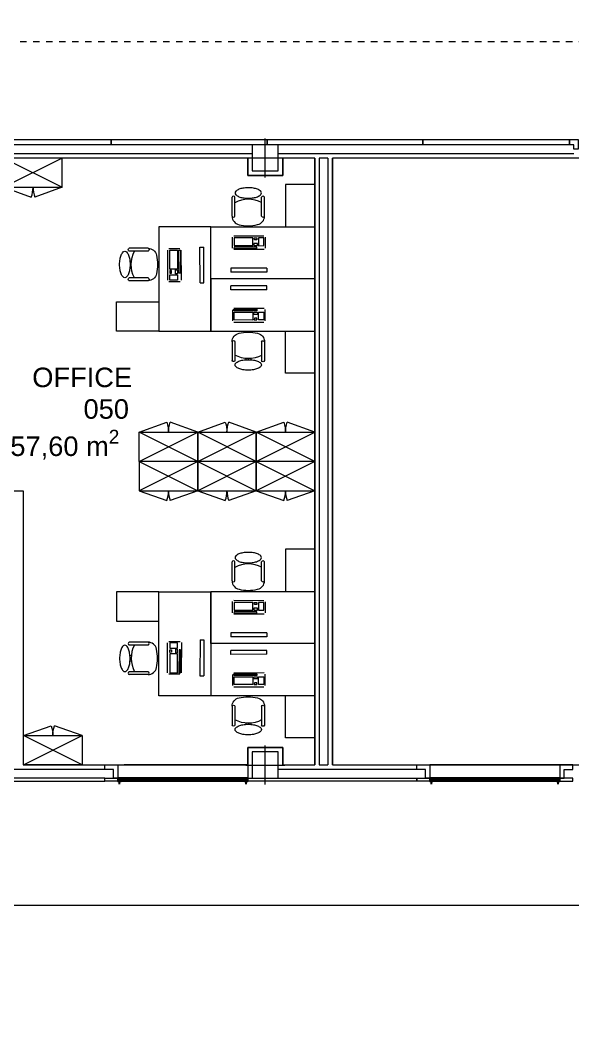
# Model space of a CAD drawing. Header units: millimetres. Extents: x -36 to 64, y 70 to 162.
# Drawn here: x 26.56 to 35.06, y 69.57 to 85.17 of the extents above; entities that cross this region are included whole.
import ezdxf

# ---------------------------------------------------------------- set-up
doc = ezdxf.new("R2010")
doc.units = ezdxf.units.MM
doc.header["$LTSCALE"] = 0.02
doc.linetypes.add('00 Ground$0$HIDDEN2', pattern=[4.762499999999999, 3.175, -1.5875])
doc.linetypes.add('OF 00 Ground$0$DASHDOT2', pattern=[12.7, 6.35, -3.175, 0, -3.175])
for name, color, linetype, lineweight in [('00 Ground$0$A-Proyecciones', 252, 'Continuous', 0), ('00 Ground$0$E-Proyecciones Sección', 251, '00 Ground$0$HIDDEN2', 0), ('COLUMN_AXES', 1, 'Continuous', 0), ('CONCRETE_COLUMN', 2, 'Continuous', 9), ('OF 00 Ground$0$4A MOBILIARIO', 9, 'Continuous', 0)]:
    doc.layers.add(name, color=color, linetype=linetype, lineweight=lineweight)
for name, color, linetype in [('4A TEXTOS', 7, 'Continuous'), ('OF 00 Ground$0$A-MARCOS', 1, 'Continuous'), ('OF 00 Ground$0$A-VENTANAS', 5, 'Continuous'), ('OF 00 Ground$0$panel fachada', 4, 'Continuous'), ('OF 00 Ground$0$Pladur', 3, 'Continuous')]:
    doc.layers.add(name, color=color, linetype=linetype)
doc.layers.add('OF 00 Ground$0$Superficies', color=81, linetype='Continuous', lineweight=70, plot=False)
doc.styles.get("Standard").update_dxf_attribs({"font": 'arial.ttf'})

# ---------------------------------------------------------------- blocks, each defined once
blk = doc.blocks.new('OF 00 Ground$0$MESA1608065 SILLA')
at = {"layer": 'OF 00 Ground$0$4A MOBILIARIO'}
for p, q in [((0, 0.0016), (0.0007999999999997271, 0.0016)), ((0, 0), (0, 0.0016)), ((0.0007999999999997271, 0.0016), (0.0007999999999997271, 0)), ((0.0009640655514873729, 0.001271792786484104), (0.001254645842710851, 0.001272300192714203)), ((0.0009641434045980973, 0.001227208037027515), (0.001254723695821802, 0.001227715443257614)), ((0.001222155822046396, 0.001062338141939938), (0.001242123862057405, 0.001062373009782652)), ((0.001222712225152371, 0.0009823389915554), (0.001242263556447277, 0.0009823731317486928)), ((0.001224284286580676, 0.001022341797644833), (0.001240621634323496, 0.001022370325635995)), ((0.0009648604565301398, 0.0008165683034348259), (0.001255440747753618, 0.000817075709664925)), ((0.0009649383096408642, 0.0007719835539782363), (0.001255518600864569, 0.0007724909602083354)), ((0.001449999999999591, 0.0004500000000000455), (0.0007999999999997271, 0.0004500000000000455)), ((0.0007999999999997271, 0.0004500000000000455), (0.0007999999999997271, 0)), ((0.001449999999999591, 0), (0.001449999999999591, 0.0004500000000000455)), ((0.0007999999999997271, 0), (0, 0)), ((0.0007999999999997271, 0), (0.001449999999999591, 0))]:
    blk.add_line(p, q, dxfattribs=at)
at = {"layer": 'OF 00 Ground$0$4A MOBILIARIO', "linetype": 'Continuous', "lineweight": 0}
for p, q in [((0.0001048035768787372, 0.0007391361177738301), (0.0001048035768787656, 0.001289137026862312)), ((0.0001658034210939263, 0.001289026118154572), (0.0001048035768787656, 0.001289137026862312)), ((0.0001648034236478964, 0.0007390270272416384), (0.0001658034210939263, 0.001289026118154572)), ((0.0004728339408675879, 0.001263945955016771), (0.0006448335016056036, 0.001263633228824466)), ((0.0004519539941920527, 0.0007799831185240631), (0.0004527976284011572, 0.001243982351585123)), ((0.0004667939562928893, 0.001241956900433456), (0.0004661521397501929, 0.0008889574839020664)), ((0.0004887939001081918, 0.00124191690057163), (0.0004667939562928893, 0.001241956900433456)), ((0.0004881520835654953, 0.0008889174840402401), (0.0004887939001081918, 0.00124191690057163)), ((0.0005127938388158384, 0.001241873264358764), (0.0005122665674351481, 0.0009518737436954777)), ((0.0006307935374618126, 0.00124165871964542), (0.0005127938388158384, 0.001241873264358764)), ((0.0006312680817042917, 0.0009526573791536972), (0.0006307935374618126, 0.00124165871964542)), ((0.0006647952688079784, 0.001242596900024273), (0.0006639552709532098, 0.0007805976636572662)), ((0.0005122411129546833, 0.0009378737668359687), (0.0005121356586785453, 0.0008798738627033398)), ((0.0005442410312315928, 0.0009378155852187771), (0.0005122411129546833, 0.0009378737668359687)), ((0.0005122665674351481, 0.0009518737436954777), (0.0006312680817042917, 0.0009526573791536972)), ((0.0005441355769554548, 0.0008798156810861482), (0.0005442410312315928, 0.0009378155852187771)), ((0.0004661521397501929, 0.0008889574839020664), (0.0004881520835654953, 0.0008889174840402401)), ((0.0006301080846668014, 0.0008646593427831757), (0.0005111083885748258, 0.0008648757056721533)), ((0.0005111083885748258, 0.0008648757056721533), (0.00051196111366977, 0.0007838740213803473)), ((0.00051196111366977, 0.0007838740213803473), (0.0006299608123156304, 0.0007836594766668893)), ((0.0005121356586785453, 0.0008798738627033398), (0.0005441355769554548, 0.0008798156810861482)), ((0.0006021517924267244, 0.0008887102120289452), (0.0006022245195138113, 0.0009287101459136178)), ((0.0006301517209190025, 0.0008886593031140305), (0.0006021517924267244, 0.0008887102120289452)), ((0.0006022245195138113, 0.0009287101459136178), (0.0006302262661831435, 0.0009296592353456727)), ((0.0006299608123156304, 0.0007836594766668893), (0.0006301080846668014, 0.0008646593427831757)), ((0.0006302262661831435, 0.0009296592353456727), (0.0006301517209190025, 0.0008886593031140305)), ((0.0001648034236478964, 0.0007390270272416384), (0.0001048035768787372, 0.0007391361177738301)), ((0.0006439189584866938, 0.0007606340602258453), (0.0004719193977486782, 0.0007609467864181507))]:
    blk.add_line(p, q, dxfattribs=at)
at = {"layer": 'OF 00 Ground$0$4A MOBILIARIO', "flags": 128}
blk.add_lwpolyline([(0.001401933292481225, 0.001022652005236443, 0.04080696321841982), (0.001395021702814937, 0.001105417445288287, 0.05382897615982629), (0.001378059133568421, 0.001166131556011953, 0.09690513862799706), (0.001346852626783992, 0.001214476943624424, 0.2043077420638795), (0.001320923042366438, 0.001225480229821562, 0.204307742063819), (0.001295032043450327, 0.001214386455426768, 0.09690513862798004), (0.001263994566200516, 0.001165932378456466, 0.05382897615978866), (0.001247244135590016, 0.001105159398681201, 0.04080696321841109), (0.001240621634323496, 0.001022370325635995, 0.04080696321837362), (0.001247533223989784, 0.0009396048855836964, 0.05382897615975674), (0.0012644957932363, 0.000878890774860258, 0.09690513862801386), (0.001295702300020729, 0.0008305453872484688, 0.2043077420639399), (0.001321631884438056, 0.0008195421010508764, 0.2043077420640093), (0.001347522883354166, 0.0008306358754461255, 0.09690513862799496), (0.001378560360603977, 0.0008790899524159724, 0.05382897615978273), (0.001395310791214477, 0.0009398629321912378, 0.04080696321843983), (0.001401933292481225, 0.001022652005236443)], format="xyb", close=True, dxfattribs=at)
at = {"layer": 'OF 00 Ground$0$4A MOBILIARIO'}
for centre, radius, start, end in [((0.0009673710160526739, 0.001135437278198458), 0.00013639556714154, 91.38866471996978, 167.6720336163088), ((0.0009712839154950856, 0.001249512948363906), 2.341999072593099e-05, 107.9516178620569, 252.2484797138209), ((0.00124750533181409, 0.001249995281377357), 2.341999072593099e-05, 287.9516178620569, 72.2484797138209), ((0.001434967427241553, 0.00102270968886595), 0.0006173638660427375, 166.7167227806492, 193.4833747952473), ((0.0007909816966099683, 0.001019337767194235), 0.000433313003121462, 332.2630981336793, 28.72176426364406), ((0.0009677675522856575, 0.000908349774582609), 0.00013639556714154, 192.5280639595649, 268.8114328559211), ((0.00097207882053808, 0.000794288465314855), 2.341999072593099e-05, 107.9516178620569, 252.2484797138209), ((0.001248300236857084, 0.0007947707983285337), 2.341999072593099e-05, 287.9516178620569, 72.2484797138209)]:
    blk.add_arc(centre, radius, start, end, dxfattribs=at)
blk = doc.blocks.new('OF 00 Ground$0$A$C033456D2')
at = {"layer": 'OF 00 Ground$0$4A MOBILIARIO'}
for p, q in [((4.999894853938258e-06, -2.20102926227865e-16), (0.000904999894853944, -0.0004500000000002656)), ((0.000904999894853944, -2.20102926227865e-16), (4.999894853938258e-06, -0.0004500000000002656)), ((4.999894853938258e-06, -0.0004500000000002656), (0.0004285811419103425, -0.0006019175011056106)), ((0.0009049998948538019, -0.0004500000000002656), (0.0004814186477973977, -0.0006019175011056106))]:
    blk.add_line(p, q, dxfattribs=at)
at = {"layer": 'OF 00 Ground$0$4A MOBILIARIO', "flags": 128}
blk.add_lwpolyline([(4.999894853938258e-06, -0.0004500000000002656), (0.000904999894853944, -0.0004500000000002656), (0.000904999894853944, -2.20102926227865e-16), (4.999894853938258e-06, -2.20102926227865e-16), (4.999894853938258e-06, -0.0004500000000002656)], close=True, dxfattribs=at)
at = {"layer": 'OF 00 Ground$0$4A MOBILIARIO'}
for centre, radius, start, end in [((4.999894853938258e-06, -0.0004500000000002656), 0.0004499999999999456, 340.2696176264765, 0), ((0.0009049998948538019, -0.0004500000000002656), 0.0004499999999999455, 180, 199.7303823735235)]:
    blk.add_arc(centre, radius, start, end, dxfattribs=at)
blk = doc.blocks.new('*U375')
at = {"layer": 'OF 00 Ground$0$A-MARCOS', "color": 6, "linetype": 'OF 00 Ground$0$DASHDOT2', "ltscale": 0.05}
for p, q in [((0.02500000000000036, -0.09635997741733604), (0.02500000000000036, 0.04635997741733711)), ((1.974999999999998, -0.09635997741733604), (1.974999999999998, 0.04635997741733711))]:
    blk.add_line(p, q, dxfattribs=at)
at = {"layer": 'OF 00 Ground$0$A-MARCOS', "flags": 128}
for points in [[(0, 0), (0.05000000000000071, 0), (0.05000000000000071, -0.04999999999999893), (0, -0.04999999999999893)], [(1.949999999999998, 0), (1.999999999999998, 0), (1.999999999999998, -0.04999999999999893), (1.949999999999998, -0.04999999999999893)]]:
    blk.add_lwpolyline(points, close=True, dxfattribs=at)
at = {"layer": 'OF 00 Ground$0$A-VENTANAS', "color": 6}
for p, q in [((0.05000000000000071, 0), (1.949999999999998, 0)), ((0.05000000000000071, -0.04999999999999893), (1.949999999999998, -0.04999999999999893))]:
    blk.add_line(p, q, dxfattribs=at)
at = {"layer": 'OF 00 Ground$0$A-VENTANAS'}
for p, q in [((0.05000000000000071, -0.01238355816986036), (1.949999999999998, -0.01238355816986036)), ((0.05000000000000071, -0.03761644183013857), (1.949999999999998, -0.03761644183013857))]:
    blk.add_line(p, q, dxfattribs=at)
blk = doc.blocks.new('*U376')
at = {"layer": 'OF 00 Ground$0$A-MARCOS', "color": 6, "linetype": 'OF 00 Ground$0$DASHDOT2', "ltscale": 0.05}
for p, q in [((0.02500000000000036, -0.09635997741733604), (0.02500000000000036, 0.04635997741733711)), ((1.974999999999998, -0.09635997741733604), (1.974999999999998, 0.04635997741733711))]:
    blk.add_line(p, q, dxfattribs=at)
at = {"layer": 'OF 00 Ground$0$A-MARCOS', "flags": 128}
for points in [[(0, 0), (0.05000000000000071, 0), (0.05000000000000071, -0.04999999999999893), (0, -0.04999999999999893)], [(1.949999999999998, 0), (1.999999999999998, 0), (1.999999999999998, -0.04999999999999893), (1.949999999999998, -0.04999999999999893)]]:
    blk.add_lwpolyline(points, close=True, dxfattribs=at)
at = {"layer": 'OF 00 Ground$0$A-VENTANAS', "color": 6}
for p, q in [((0.05000000000000071, 0), (1.949999999999998, 0)), ((0.05000000000000071, -0.04999999999999893), (1.949999999999998, -0.04999999999999893))]:
    blk.add_line(p, q, dxfattribs=at)
at = {"layer": 'OF 00 Ground$0$A-VENTANAS'}
for p, q in [((0.05000000000000071, -0.01238355816986036), (1.949999999999998, -0.01238355816986036)), ((0.05000000000000071, -0.03761644183013857), (1.949999999999998, -0.03761644183013857))]:
    blk.add_line(p, q, dxfattribs=at)
blk = doc.blocks.new('Column axes')
at = {"layer": 'COLUMN_AXES'}
for p, q in [((0, -0.5), (0, 0.5)), ((-0.5, 0), (0.5, 0))]:
    blk.add_line(p, q, dxfattribs=at)

msp = doc.modelspace()

# ---------------------------------------------------------------- linework, layer by layer
at = {"layer": '00 Ground$0$A-Proyecciones', "lineweight": 0}
msp.add_lwpolyline([(62.29960238119565, 162.3476429366465), (62.29039398206351, 103.465806731924, -0.4365813001722356), (55.80888726088733, 96.47315874268068), (54.87287286922674, 96.47315874268068), (54.87287286922674, 91.47464350776343), (55.80881069982388, 91.47464350776343, -0.4142135623732539), (62.30881069982388, 84.97464350773365), (62.29960233180554, 76.06506253045771, -0.4131361365931162), (55.79960071171399, 69.56508278700679), (55.79959283481867, 71.5651084513809), (-29.44476100947395, 71.56510850329667), (-29.44475149595428, 69.56508423155518, -0.4142084443567652), (-35.9447999875365, 76.06508278691743), (-35.94491370583, 162.3477200074938), (-34.44479704831201, 162.347602269381)], format="xyb", dxfattribs=at)
at = {"layer": '00 Ground$0$E-Proyecciones Sección', "lineweight": 0}
msp.add_line((-21.24038739706293, 84.84890112520728), (50.75961260293025, 84.84600305959546), dxfattribs=at)
at = {"layer": 'CONCRETE_COLUMN', "lineweight": 0}
for points in [[(30.1334393393804, 82.85763271506087), (30.53343933938004, 82.85763271506087), (30.53343933938004, 83.25763271512054), (30.1334393393804, 83.25763271512054), (30.1334393393804, 82.85763271506087)], [(30.1334393393804, 73.52563271518014), (30.53343933938004, 73.52563271518014), (30.53343933938004, 73.92563271512043), (30.1334393393804, 73.92563271512043), (30.1334393393804, 73.52563271518014)]]:
    msp.add_lwpolyline(points, close=True, dxfattribs=at)
at = {"layer": 'OF 00 Ground$0$panel fachada', "linetype": 'Continuous', "lineweight": 0}
for points in [[(27.95961260269178, 83.25763272114048), (25.55961260269169, 83.25763272114048), (25.55961260269169, 83.33763272114064), (27.95961260269178, 83.33763272114064)], [(30.35961260269141, 83.25763272114048), (27.95961260269178, 83.25763272114048), (27.95961260269178, 83.33763272114064), (30.35961260269141, 83.33763272114064)], [(32.7596126026915, 83.25763272114048), (30.35961260269141, 83.25763272114048), (30.35961260269141, 83.33763272114064), (32.7596126026915, 83.33763272114064)], [(35.01236699913034, 83.25763272114048), (32.7596126026915, 83.25763272114048), (32.7596126026915, 83.33763272114064), (35.01236699913034, 83.33763272114064)], [(27.8634111645033, 73.52563272114051), (25.66612200472809, 73.52563272114051), (25.66612200472809, 73.47563272114056), (27.8634111645033, 73.47563272114056)], [(27.8634111645033, 73.52563272114051), (28.06341116426483, 73.52563272114051), (28.06341116426483, 73.47563272114056), (27.8634111645033, 73.47563272114056)], [(30.06341116426483, 73.52563272108094), (32.66336700604415, 73.52563272114051), (32.66336700604415, 73.47563272114056), (30.06341116426483, 73.47563272108098)], [(30.06341116426483, 73.52563272108094), (32.66336700604415, 73.52563272114051), (32.66336700604415, 73.47563272114056), (30.06341116426483, 73.47563272108098)], [(32.66336700604415, 73.52563272114051), (32.86336700604443, 73.52563272114051), (32.86336700604443, 73.47563272114056), (32.66336700604415, 73.47563272114056)], [(35.06336700580596, 73.52563272114051), (34.86336700604443, 73.52563272114051), (34.86336700604443, 73.47563272114056), (35.06336700580596, 73.47563272114056)]]:
    msp.add_lwpolyline(points, close=True, dxfattribs=at)
msp.add_lwpolyline([(35.07836699913014, 83.19163272120025), (35.07836699913014, 83.25763272114048), (35.01236699913034, 83.25763272114048), (35.01236699913034, 83.33763272114064), (35.1483669991303, 83.33763272114064), (35.1483669991303, 83.19163272125982), (35.07836699913014, 83.19163272120025)], dxfattribs=at)
at = {"layer": 'OF 00 Ground$0$Pladur', "linetype": 'Continuous', "lineweight": 0}
for p, q in [((23.39743933938007, 83.12556038720871), (30.1334393393804, 83.12556038720871)), ((30.06336700580596, 83.05556038726834), (23.46751167295452, 83.05556038720877)), ((30.53343933938004, 83.12556038720871), (35.07836699936888, 83.12556038720871)), ((31.09361260269179, 83.05556038720877), (30.60351167295448, 83.05556038726834)), ((31.09361260269179, 83.05556038720877), (31.09361260269179, 73.72770505501288)), ((31.29561260269156, 83.05556038726834), (31.1636126026915, 83.05556038726834)), ((31.1636126026915, 83.05556038726834), (31.1636126026915, 73.72770505501288)), ((31.29561260269156, 83.05556038726834), (31.29561260269156, 73.72770505501288)), ((35.1483669991303, 83.0555603888777), (31.36561260293001, 83.05556038726834)), ((31.36561260293001, 73.72770505501288), (31.36561260293001, 83.05556038726834)), ((26.60961260269141, 73.72770505501288), (27.86341116426456, 73.72770505501288)), ((30.06341116426483, 73.72770505501288), (28.15961260292988, 73.72770505501288)), ((30.60346751449561, 73.72770505501288), (31.09361260269179, 73.72770505501288)), ((31.1636126026915, 73.72770505501288), (31.29561260269156, 73.72770505501288)), ((31.36561260293001, 73.72770505501288), (32.66336700604415, 73.72770505501288)), ((34.86336700604443, 73.72770505501288), (32.86336700604443, 73.72770505501288)), ((27.86341116426456, 73.65763272114057), (25.55961260269169, 73.65770505501294)), ((32.66336700604415, 73.65763272114057), (30.53343933938004, 73.65770505501294)), ((32.66336700604415, 73.65763272114057), (30.53343933938004, 73.65770505501294))]:
    msp.add_line(p, q, dxfattribs=at)
for points in [[(30.06336700580596, 83.05556038726834), (30.06336700580596, 82.78756038154623)], [(30.06336700580596, 82.78756038154623), (30.60351167295448, 82.78756038154623), (30.60351167295448, 83.05556038726834)], [(30.60346751449561, 73.72770505501288), (30.60346751449561, 73.99566089017642), (30.06341116426483, 73.99566089017642), (30.06341116426483, 73.52563271518014)]]:
    msp.add_lwpolyline(points, dxfattribs=at)
at = {"layer": 'OF 00 Ground$0$Pladur', "linetype": 'Continuous', "lineweight": 0, "flags": 128}
msp.add_lwpolyline([(26.45961260269178, 77.94163272120025), (26.60961260269141, 77.94163272120025), (26.60961260269141, 73.72770505501288)], dxfattribs=at)
at = {"layer": 'OF 00 Ground$0$Pladur', "linetype": 'Continuous', "lineweight": 0}
for points in [[(27.86341116426456, 73.72770505501288), (28.06341116426483, 73.72770505501288), (28.06341116426483, 73.52563272114051), (27.99641116426483, 73.52563272114051), (27.99641116426483, 73.65763272114057), (27.86341116426456, 73.65763272114057)], [(32.66336700604415, 73.72770505501288), (32.86336700604443, 73.72770505501288), (32.86336700604443, 73.52563272114051), (32.79636700604442, 73.52563272114051), (32.79636700604442, 73.65763272114057), (32.66336700604415, 73.65763272114057)], [(35.06336700580596, 73.72770505501288), (34.86336700604443, 73.72770505501288), (34.86336700604443, 73.52563272114051), (34.93036700604443, 73.52563272114051), (34.93036700604443, 73.65763272114057), (35.06336700580596, 73.65763272114057)]]:
    msp.add_lwpolyline(points, close=True, dxfattribs=at)
at = {"layer": 'OF 00 Ground$0$Superficies', "lineweight": 0}
for points in [[(31.09361260269179, 83.05556038720877), (30.60351167295448, 83.05556038720877), (30.60351167295448, 82.78756038154623), (30.06336700580596, 82.78756038154623), (30.06336700580596, 83.05556038726834), (23.46751167295452, 83.05556038720877), (23.46751167295452, 77.94163391573696), (26.60961260269141, 77.94163391573696), (26.60961260269141, 73.72770505501288), (30.06341116426483, 73.72770505501288), (30.06341116426483, 73.99566089017642), (30.60346751449561, 73.99566089017642), (30.60346751449561, 73.72770505501288), (31.09361260269179, 73.72770505501288), (31.09361260388368, 83.05556038720877)], [(31.36561260293001, 83.05556038726834), (31.36561260293001, 73.72770505507245), (37.26336700580578, 73.72770505501288), (37.26336700580578, 73.99570504875444), (37.80351167319304, 73.99570504875444), (37.80351167319304, 73.72770505501288), (44.46336700532902, 73.72770505501288), (44.46336700532902, 73.99570504875444), (45.00351167271629, 73.99570504875444), (45.00351167271629, 73.72770505501288), (47.02361260269163, 73.72770505501288), (47.02361260269163, 83.05556038726834), (45.00351167319286, 83.05556038726834), (45.00351167319286, 82.78756038154623), (44.46336700580605, 82.78756038142708), (44.46336700580605, 83.05556038726834), (37.80351166651735, 83.05556038726834), (37.80351166651735, 82.78754389311328), (37.26336699913008, 82.78754389317285), (37.26336699913008, 83.0555603888777), (31.4156126029302, 83.05556038714897)]]:
    msp.add_lwpolyline(points, dxfattribs=at)

# ---------------------------------------------------------------- block references
at = {"layer": 'COLUMN_AXES', "lineweight": 0, "xscale": 0.6, "yscale": 0.6}
for p in [(30.33343933938022, 83.05763271518006), (30.33343933938022, 73.72563271512061)]:
    msp.add_blockref('Column axes', p, dxfattribs=at)
at = {"layer": 'OF 00 Ground$0$4A MOBILIARIO', "lineweight": 0, "ltscale": 2000, "xscale": 1000, "yscale": 1000, "zscale": 1000}
for p in [(26.30461270783417, 83.05556038726834), (28.38901716397277, 78.3916327211405), (29.28901716397286, 78.3916327211405), (30.18861270783418, 78.3916327211405)]:
    msp.add_blockref('OF 00 Ground$0$A$C033456D2', p, dxfattribs=at)
at = {"layer": 'OF 00 Ground$0$4A MOBILIARIO', "lineweight": 0, "ltscale": 2000, "extrusion": (0, 0, -1), "yscale": 1000, "zscale": 1000}
for p, xscale, rotation in [((-31.09371371696488, 81.19663261599797), -1000, 270), ((-29.49371371672623, 76.38663282622363), -1000, 180), ((-31.09371371696488, 75.59203717710037), 1000, 270)]:
    msp.add_blockref('OF 00 Ground$0$MESA1608065 SILLA', p, dxfattribs=dict(at, xscale=xscale, rotation=rotation))
at = {"layer": 'OF 00 Ground$0$4A MOBILIARIO', "lineweight": 0, "ltscale": 2000, "extrusion": (0, 0, -1), "xscale": 1000, "yscale": 1000, "zscale": 1000}
msp.add_blockref('OF 00 Ground$0$MESA1608065 SILLA', (-29.49371371672623, 80.39663261599802), dxfattribs=at)
at = {"layer": 'OF 00 Ground$0$4A MOBILIARIO', "lineweight": 0, "ltscale": 2000}
for name, p, xscale, yscale, zscale, rotation in [('OF 00 Ground$0$MESA1608065 SILLA', (31.09371371696488, 81.19663261599797), -1000.000000000003, 1000.000000000003, 1000, 90), ('OF 00 Ground$0$A$C033456D2', (28.38901716397277, 78.3916327211405), -1000, 1000, 1000, 180), ('OF 00 Ground$0$A$C033456D2', (29.28901716397286, 78.3916327211405), -1000, 1000, 1000, 180), ('OF 00 Ground$0$A$C033456D2', (30.18861270783418, 78.3916327211405), -1000, 1000, 1000, 180), ('OF 00 Ground$0$MESA1608065 SILLA', (31.09371371696488, 75.59203717710037), 1000.000000000003, 1000.000000000003, 1000.000000000003, 90), ('OF 00 Ground$0$A$C033456D2', (26.60961260269141, 73.72770505501288), -1000, 1000, 1000, 180)]:
    msp.add_blockref(name, p, dxfattribs=dict(at, xscale=xscale, yscale=yscale, zscale=zscale, rotation=rotation))
at = {"layer": 'OF 00 Ground$0$A-VENTANAS', "linetype": 'Continuous', "lineweight": 0, "xscale": -1}
for name, p in [('*U376', (30.06341116426483, 73.52563272108094)), ('*U375', (34.86336700604443, 73.52563272114051))]:
    msp.add_blockref(name, p, dxfattribs=at)

# ---------------------------------------------------------------- texts
at = {"layer": '4A TEXTOS', "lineweight": 0}
for s, p in [('OFFICE', (26.74744928405744, 79.53376632787243)), ('050', (27.53654673097617, 79.0482075811174))]:
    msp.add_text(s, height=0.3, dxfattribs=at).set_placement(p)
at = {"layer": '4A TEXTOS', "lineweight": 0, "insert": (26.41077397916797, 78.87739385022181), "char_height": 0.3, "attachment_point": 1}
msp.add_mtext_dynamic_manual_height_columns('\\A1;57,60 \\A1;m{\\H0.7x;\\S2^ ;}', width=6.045811454678187, gutter_width=1326.915612805635, heights=[0.3805910006715917], dxfattribs=at)

doc.saveas('drawing.dxf')
